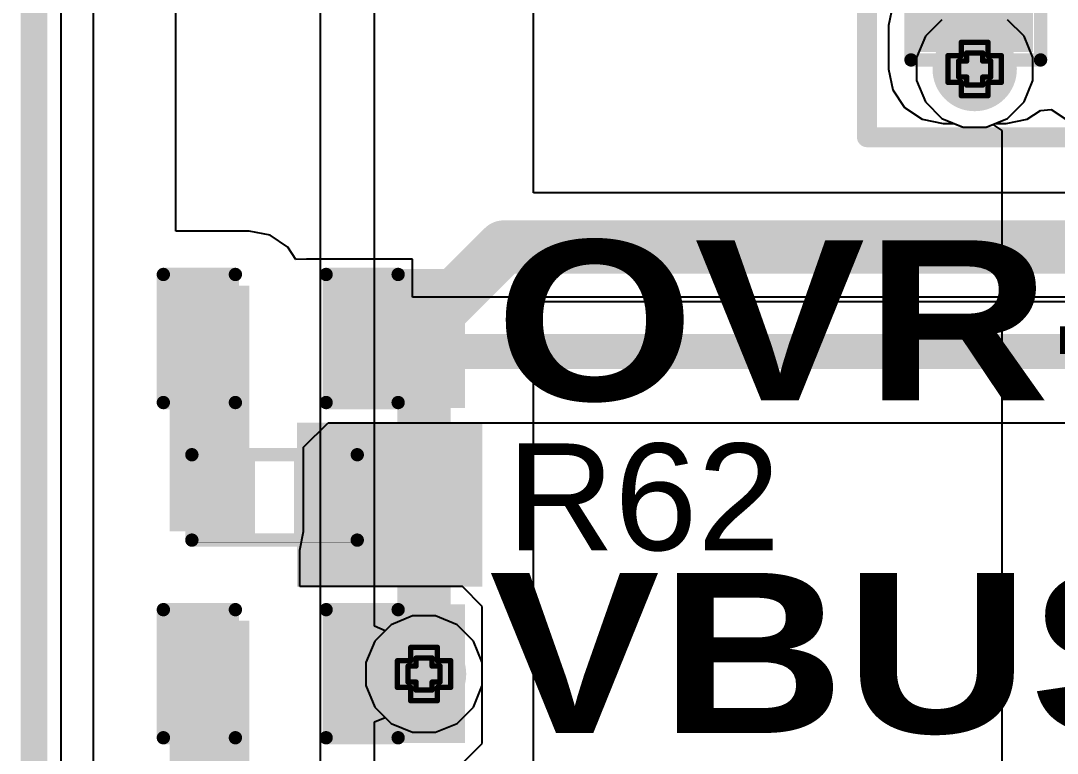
# Model space of a CAD drawing. Header units: inches. Extents: x -3 to 5259, y -3 to 5282.
# Drawn here: x -2.85 to 7.02, y 13.95 to 20.92 of the extents above; entities that cross this region are included whole.
import ezdxf

# ---------------------------------------------------------------- set-up
doc = ezdxf.new("R2010")
doc.units = ezdxf.units.IN
for name, color, linetype in [('Board Outline', 216, 'Continuous'), ('Bottom Layer', 5, 'Continuous'), ('Bottom Solder', 6, 'Continuous'), ('Drill Drawing', 1, 'Continuous'), ('Layer 1', 16, 'Continuous'), ('Layer 2', 76, 'Continuous'), ('Top Layer', 1, 'Continuous'), ('Top Overlay', 2, 'Continuous'), ('Top Paste', 8, 'Continuous'), ('Top Solder', 216, 'Continuous'), ('Via Holes', 16, 'Continuous')]:
    doc.layers.add(name, color=color, linetype=linetype)
doc.styles.add('Arial', font='', dxfattribs={"height": 0.2})
doc.styles.add('Arial Black_Bold', font='', dxfattribs={"height": 0.2})
doc.styles.get('Arial').set_extended_font_data('Arial')
doc.styles.get('Arial Black_Bold').set_extended_font_data('Arial Black', bold=True)

# ---------------------------------------------------------------- blocks, each defined once
blk = doc.blocks.new('R___0402_98')
at = {"layer": 'Top Layer'}
for points in [[(-0.6985, -0.3175), (-0.6985, 0.3175), (-0.2413, 0.3175), (-0.2413, -0.3175)], [(0.2413, -0.3175), (0.2413, 0.3175), (0.6985, 0.3175), (0.6985, -0.3175)]]:
    blk.add_hatch(color=1, dxfattribs=at).paths.add_polyline_path(points)
at = {"layer": 'Top Paste'}
for points in [[(-0.6985, -0.3175), (-0.6985, 0.3175), (-0.2413, 0.3175), (-0.2413, -0.3175)], [(0.2413, -0.3175), (0.2413, 0.3175), (0.6985, 0.3175), (0.6985, -0.3175)]]:
    blk.add_hatch(color=8, dxfattribs=at).paths.add_polyline_path(points)
at = {"layer": 'Top Solder'}
for points in [[(-0.7535, -0.3725), (-0.7535, 0.3725), (-0.1863, 0.3725), (-0.1863, -0.3725)], [(0.1863, -0.3725), (0.1863, 0.3725), (0.7535, 0.3725), (0.7535, -0.3725)]]:
    blk.add_hatch(color=216, dxfattribs=at).paths.add_polyline_path(points)
at = {"layer": 'Top Overlay'}
for points in [[(-0.7874, 0.4064, 0.127, 0.127, 0), (0.7874, 0.4064, 0.127, 0.127, 0)], [(-0.7874, -0.4064, 0.127, 0.127, 0), (-0.7874, 0.4064, 0.127, 0.127, 0)], [(0.7874, -0.4064, 0.127, 0.127, 0), (0.7874, 0.4064, 0.127, 0.127, 0)], [(-0.7874, -0.4064, 0.127, 0.127, 0), (0.7874, -0.4064, 0.127, 0.127, 0)], [(-0.8128, -0.4318, 0.00323, 0.00323, 0), (0.8128, -0.4318, 0.00323, 0.00323, 0)]]:
    blk.add_lwpolyline(points, format="xyseb", dxfattribs=at)
for points in [[(-0.8191, 0.4064, 0.0635, 0.0635, 1), (-0.7556, 0.4064, 0.0635, 0.0635, 1)], [(-0.8191, 0.4064, 0.0635, 0.0635, 1), (-0.7556, 0.4064, 0.0635, 0.0635, 1)], [(0.7556, 0.4064, 0.0635, 0.0635, 1), (0.8191, 0.4064, 0.0635, 0.0635, 1)], [(0.7556, 0.4064, 0.0635, 0.0635, 1), (0.8191, 0.4064, 0.0635, 0.0635, 1)], [(-0.8191, -0.4064, 0.0635, 0.0635, 1), (-0.7556, -0.4064, 0.0635, 0.0635, 1)], [(-0.8191, -0.4064, 0.0635, 0.0635, 1), (-0.7556, -0.4064, 0.0635, 0.0635, 1)], [(0.7556, -0.4064, 0.0635, 0.0635, 1), (0.8191, -0.4064, 0.0635, 0.0635, 1)], [(0.7556, -0.4064, 0.0635, 0.0635, 1), (0.8191, -0.4064, 0.0635, 0.0635, 1)], [(-0.8136, -0.4318, 0.00161, 0.00161, 1), (-0.812, -0.4318, 0.00161, 0.00161, 1)], [(0.812, -0.4318, 0.00161, 0.00161, 1), (0.8136, -0.4318, 0.00161, 0.00161, 1)]]:
    blk.add_lwpolyline(points, format="xyseb", close=True, dxfattribs=at)
blk = doc.blocks.new('LED_0603_172')
at = {"layer": 'Top Layer'}
for points in [[(-1, 0.5), (-0.5, 0.5), (-0.5, -0.5), (-1, -0.5)], [(0.5, 0.5), (1, 0.5), (1, -0.5), (0.5, -0.5)]]:
    blk.add_hatch(color=1, dxfattribs=at).paths.add_polyline_path(points)
at = {"layer": 'Top Overlay'}
blk.add_hatch(color=2, dxfattribs=at).paths.add_polyline_path([(1.1176, -0.6604), (1.7526, -0.6604), (1.7526, 0.6604), (1.1176, 0.6604)])
at = {"layer": 'Top Paste'}
for points in [[(-1, 0.5), (-0.5, 0.5), (-0.5, -0.5), (-1, -0.5)], [(0.5, 0.5), (1, 0.5), (1, -0.5), (0.5, -0.5)]]:
    blk.add_hatch(color=8, dxfattribs=at).paths.add_polyline_path(points)
at = {"layer": 'Top Solder'}
for points in [[(-1.1016, 0.6016), (-0.3984, 0.6016), (-0.3984, -0.6016), (-1.1016, -0.6016)], [(0.3984, 0.6016), (1.1016, 0.6016), (1.1016, -0.6016), (0.3984, -0.6016)]]:
    blk.add_hatch(color=216, dxfattribs=at).paths.add_polyline_path(points)
at = {"layer": 'Top Overlay'}
for points in [[(-1.1176, 0.6096, 0.127, 0.127, 0), (-0.4318, 0.6096, 0.127, 0.127, 0)], [(-1.1176, -0.6096, 0.127, 0.127, 0), (-1.1176, 0.6096, 0.127, 0.127, 0)], [(0.4318, 0.6096, 0.127, 0.127, 0), (1.1176, 0.6096, 0.127, 0.127, 0)], [(1.1176, -0.6096, 0.127, 0.127, 0), (1.1176, 0.6096, 0.127, 0.127, 0)], [(-1.1176, -0.6096, 0.127, 0.127, 0), (-0.4318, -0.6096, 0.127, 0.127, 0)], [(0.4318, -0.6096, 0.127, 0.127, 0), (1.1176, -0.6096, 0.127, 0.127, 0)]]:
    blk.add_lwpolyline(points, format="xyseb", dxfattribs=at)
for points in [[(-1.1494, 0.6096, 0.0635, 0.0635, 1), (-1.0858, 0.6096, 0.0635, 0.0635, 1)], [(-1.1494, 0.6096, 0.0635, 0.0635, 1), (-1.0858, 0.6096, 0.0635, 0.0635, 1)], [(-0.4636, 0.6096, 0.0635, 0.0635, 1), (-0.4001, 0.6096, 0.0635, 0.0635, 1)], [(0.4001, 0.6096, 0.0635, 0.0635, 1), (0.4636, 0.6096, 0.0635, 0.0635, 1)], [(1.0859, 0.6096, 0.0635, 0.0635, 1), (1.1494, 0.6096, 0.0635, 0.0635, 1)], [(1.0859, 0.6096, 0.0635, 0.0635, 1), (1.1494, 0.6096, 0.0635, 0.0635, 1)], [(-1.1494, -0.6096, 0.0635, 0.0635, 1), (-1.0858, -0.6096, 0.0635, 0.0635, 1)], [(-1.1494, -0.6096, 0.0635, 0.0635, 1), (-1.0858, -0.6096, 0.0635, 0.0635, 1)], [(-0.4636, -0.6096, 0.0635, 0.0635, 1), (-0.4001, -0.6096, 0.0635, 0.0635, 1)], [(0.4001, -0.6096, 0.0635, 0.0635, 1), (0.4636, -0.6096, 0.0635, 0.0635, 1)], [(1.0859, -0.6096, 0.0635, 0.0635, 1), (1.1494, -0.6096, 0.0635, 0.0635, 1)], [(1.0859, -0.6096, 0.0635, 0.0635, 1), (1.1494, -0.6096, 0.0635, 0.0635, 1)]]:
    blk.add_lwpolyline(points, format="xyseb", close=True, dxfattribs=at)
blk = doc.blocks.new('LED_0603_173')
at = {"layer": 'Top Layer'}
for points in [[(-1, 0.5), (-0.5, 0.5), (-0.5, -0.5), (-1, -0.5)], [(0.5, 0.5), (1, 0.5), (1, -0.5), (0.5, -0.5)]]:
    blk.add_hatch(color=1, dxfattribs=at).paths.add_polyline_path(points)
at = {"layer": 'Top Overlay'}
blk.add_hatch(color=2, dxfattribs=at).paths.add_polyline_path([(1.1176, -0.6604), (1.7526, -0.6604), (1.7526, 0.6604), (1.1176, 0.6604)])
at = {"layer": 'Top Paste'}
for points in [[(-1, 0.5), (-0.5, 0.5), (-0.5, -0.5), (-1, -0.5)], [(0.5, 0.5), (1, 0.5), (1, -0.5), (0.5, -0.5)]]:
    blk.add_hatch(color=8, dxfattribs=at).paths.add_polyline_path(points)
at = {"layer": 'Top Solder'}
for points in [[(-1.1016, 0.6016), (-0.3984, 0.6016), (-0.3984, -0.6016), (-1.1016, -0.6016)], [(0.3984, 0.6016), (1.1016, 0.6016), (1.1016, -0.6016), (0.3984, -0.6016)]]:
    blk.add_hatch(color=216, dxfattribs=at).paths.add_polyline_path(points)
at = {"layer": 'Top Overlay'}
for points in [[(-1.1176, -0.6096, 0.127, 0.127, 0), (-1.1176, 0.6096, 0.127, 0.127, 0)], [(-1.1176, 0.6096, 0.127, 0.127, 0), (-0.4318, 0.6096, 0.127, 0.127, 0)], [(0.4318, 0.6096, 0.127, 0.127, 0), (1.1176, 0.6096, 0.127, 0.127, 0)], [(1.1176, -0.6096, 0.127, 0.127, 0), (1.1176, 0.6096, 0.127, 0.127, 0)], [(-1.1176, -0.6096, 0.127, 0.127, 0), (-0.4318, -0.6096, 0.127, 0.127, 0)], [(0.4318, -0.6096, 0.127, 0.127, 0), (1.1176, -0.6096, 0.127, 0.127, 0)]]:
    blk.add_lwpolyline(points, format="xyseb", dxfattribs=at)
for points in [[(-1.1494, 0.6096, 0.0635, 0.0635, 1), (-1.0858, 0.6096, 0.0635, 0.0635, 1)], [(-1.1494, 0.6096, 0.0635, 0.0635, 1), (-1.0858, 0.6096, 0.0635, 0.0635, 1)], [(-0.4636, 0.6096, 0.0635, 0.0635, 1), (-0.4001, 0.6096, 0.0635, 0.0635, 1)], [(0.4001, 0.6096, 0.0635, 0.0635, 1), (0.4636, 0.6096, 0.0635, 0.0635, 1)], [(1.0858, 0.6096, 0.0635, 0.0635, 1), (1.1494, 0.6096, 0.0635, 0.0635, 1)], [(1.0858, 0.6096, 0.0635, 0.0635, 1), (1.1494, 0.6096, 0.0635, 0.0635, 1)], [(-1.1494, -0.6096, 0.0635, 0.0635, 1), (-1.0858, -0.6096, 0.0635, 0.0635, 1)], [(-1.1494, -0.6096, 0.0635, 0.0635, 1), (-1.0858, -0.6096, 0.0635, 0.0635, 1)], [(-0.4636, -0.6096, 0.0635, 0.0635, 1), (-0.4001, -0.6096, 0.0635, 0.0635, 1)], [(0.4001, -0.6096, 0.0635, 0.0635, 1), (0.4636, -0.6096, 0.0635, 0.0635, 1)], [(1.0858, -0.6096, 0.0635, 0.0635, 1), (1.1494, -0.6096, 0.0635, 0.0635, 1)], [(1.0858, -0.6096, 0.0635, 0.0635, 1), (1.1494, -0.6096, 0.0635, 0.0635, 1)]]:
    blk.add_lwpolyline(points, format="xyseb", close=True, dxfattribs=at)
blk = doc.blocks.new('D_____1610_209')
at = {"layer": 'Top Layer'}
for points in [[(-0.75, -0.5), (-0.75, 0.5), (-0.35, 0.5), (-0.35, -0.5)], [(0.35, -0.5), (0.35, 0.5), (0.75, 0.5), (0.75, -0.5)]]:
    blk.add_hatch(color=1, dxfattribs=at).paths.add_polyline_path(points)
at = {"layer": 'Top Overlay'}
blk.add_hatch(color=2, dxfattribs=at).paths.add_polyline_path([(-1.27, -0.6096), (-0.8739, -0.6096), (-0.8739, 0.6239), (-1.27, 0.6239)])
at = {"layer": 'Top Paste'}
for points in [[(-0.75, -0.5), (-0.75, 0.5), (-0.35, 0.5), (-0.35, -0.5)], [(0.35, -0.5), (0.35, 0.5), (0.75, 0.5), (0.75, -0.5)]]:
    blk.add_hatch(color=8, dxfattribs=at).paths.add_polyline_path(points)
at = {"layer": 'Top Solder'}
for points in [[(-0.8008, -0.5508), (-0.8008, 0.5508), (-0.2992, 0.5508), (-0.2992, -0.5508)], [(0.2992, -0.5508), (0.2992, 0.5508), (0.8008, 0.5508), (0.8008, -0.5508)]]:
    blk.add_hatch(color=216, dxfattribs=at).paths.add_polyline_path(points)
at = {"layer": 'Top Overlay'}
for points in [[(-0.8739, -0.6096, 0.127, 0.127, 0), (-0.8739, 0.6238, 0.127, 0.127, 0)], [(0.8778, 0.6238, 0.127, 0.127, 0), (-0.8739, 0.6238, 0.127, 0.127, 0)], [(0.8778, -0.6096, 0.127, 0.127, 0), (0.8778, 0.6238, 0.127, 0.127, 0)], [(0.8778, -0.6096, 0.127, 0.127, 0), (-0.8739, -0.6096, 0.127, 0.127, 0)]]:
    blk.add_lwpolyline(points, format="xyseb", dxfattribs=at)
for points in [[(-0.9056, 0.6238, 0.0635, 0.0635, 1), (-0.8421, 0.6238, 0.0635, 0.0635, 1)], [(-0.9056, 0.6238, 0.0635, 0.0635, 1), (-0.8421, 0.6238, 0.0635, 0.0635, 1)], [(0.8461, 0.6238, 0.0635, 0.0635, 1), (0.9096, 0.6238, 0.0635, 0.0635, 1)], [(0.8461, 0.6238, 0.0635, 0.0635, 1), (0.9096, 0.6238, 0.0635, 0.0635, 1)], [(-0.9056, -0.6096, 0.0635, 0.0635, 1), (-0.8421, -0.6096, 0.0635, 0.0635, 1)], [(-0.9056, -0.6096, 0.0635, 0.0635, 1), (-0.8421, -0.6096, 0.0635, 0.0635, 1)], [(0.8461, -0.6096, 0.0635, 0.0635, 1), (0.9096, -0.6096, 0.0635, 0.0635, 1)], [(0.8461, -0.6096, 0.0635, 0.0635, 1), (0.9096, -0.6096, 0.0635, 0.0635, 1)]]:
    blk.add_lwpolyline(points, format="xyseb", close=True, dxfattribs=at)

msp = doc.modelspace()

# ---------------------------------------------------------------- hatches: boundary and pattern name
at = {"layer": 'Bottom Layer'}
h = msp.add_hatch(color=5, dxfattribs=at)
edge = h.paths.add_edge_path()
edge.add_arc((6.2324, 20.4608), 0.3, 0, 360)
h = msp.add_hatch(color=5, dxfattribs=at)
edge = h.paths.add_edge_path()
edge.add_arc((0.9903, 14.7016), 0.3, 0, 360)
at = {"layer": 'Bottom Solder'}
h = msp.add_hatch(color=6, dxfattribs=at)
edge = h.paths.add_edge_path()
edge.add_arc((6.2324, 20.4608), 0.4016, 0, 360)
h = msp.add_hatch(color=6, dxfattribs=at)
edge = h.paths.add_edge_path()
edge.add_arc((0.9903, 14.7016), 0.4016, 0, 360)
at = {"layer": 'Layer 1'}
h = msp.add_hatch(color=16, dxfattribs=at)
edge = h.paths.add_edge_path()
edge.add_arc((6.2324, 20.4608), 0.3, 0, 360)
h = msp.add_hatch(color=16, dxfattribs=at)
edge = h.paths.add_edge_path()
edge.add_arc((0.9903, 14.7016), 0.3, 0, 360)
at = {"layer": 'Layer 2'}
h = msp.add_hatch(color=76, dxfattribs=at)
edge = h.paths.add_edge_path()
edge.add_arc((6.2324, 20.4608), 0.3, 0, 360)
h = msp.add_hatch(color=76, dxfattribs=at)
edge = h.paths.add_edge_path()
edge.add_arc((0.9903, 14.7016), 0.3, 0, 360)
at = {"layer": 'Top Layer'}
for points in [[(6.5331, 20.8751), (5.931, 20.8751), (5.931, 20.4608), (6.5331, 20.4608)], [(-1.4328, 16.0587), (-0.6741, 16.0587), (-0.6741, 18.4002), (-1.4328, 18.4002)], [(-0.22, 15.5342), (1.5449, 15.5342), (1.5449, 17.0942), (-0.22, 17.0942)], [(-1.4328, 12.8679), (-0.6741, 12.8679), (-0.6741, 15.2094), (-1.4328, 15.2094)], [(0.3761, 15.0023), (0.3761, 14.4002), (0.9903, 14.4002), (0.9903, 15.0023)]]:
    msp.add_hatch(color=1, dxfattribs=at).paths.add_polyline_path(points)
h = msp.add_hatch(color=1, dxfattribs=at)
edge = h.paths.add_edge_path()
edge.add_arc((6.2324, 20.4608), 0.3, 0, 360)
h = msp.add_hatch(color=1, dxfattribs=at)
edge = h.paths.add_edge_path()
edge.add_arc((0.9903, 14.7016), 0.3, 0, 360)
at = {"layer": 'Top Solder'}
h = msp.add_hatch(color=216, dxfattribs=at)
edge = h.paths.add_edge_path()
edge.add_arc((6.2324, 20.4608), 0.4016, 0, 360)
h = msp.add_hatch(color=216, dxfattribs=at)
edge = h.paths.add_edge_path()
edge.add_arc((0.9903, 14.7016), 0.4016, 0, 360)
at = {"layer": 'Via Holes'}
h = msp.add_hatch(color=7, dxfattribs=at)
edge = h.paths.add_edge_path()
edge.add_arc((6.2324, 20.4608), 0.15, 0, 360)
h = msp.add_hatch(color=7, dxfattribs=at)
edge = h.paths.add_edge_path()
edge.add_arc((0.9903, 14.7016), 0.15, 0, 360)

# ---------------------------------------------------------------- linework, layer by layer
at = {"layer": 'Board Outline'}
msp.add_lwpolyline([(-2.7223, -2.7223, 0.254, 0.254, 0), (-2.7223, 107.2777, 0.254, 0.254, 0)], format="xyseb", dxfattribs=at)
at = {"layer": 'Bottom Layer'}
for p, q in [((2.032, 19.2839), (2.032, 21.132)), ((5.9186, 20.9305), (5.7628, 20.7746)), ((6.7021, 20.7746), (6.5462, 20.9305)), ((5.7628, 20.7746), (5.6784, 20.571)), ((6.7864, 20.571), (6.7021, 20.7746)), ((5.6784, 20.571), (5.6784, 20.3506)), ((6.7864, 20.3506), (6.7864, 20.571)), ((5.6784, 20.3506), (5.7628, 20.147)), ((6.7021, 20.147), (6.7864, 20.3506)), ((5.7628, 20.147), (5.9186, 19.9912)), ((6.5462, 19.9912), (6.7021, 20.147)), ((5.9186, 19.9912), (6.1222, 19.9068)), ((6.3426, 19.9068), (6.5462, 19.9912)), ((6.1222, 19.9068), (6.3426, 19.9068)), ((20.0306, 19.2839), (2.032, 19.2839)), ((2.032, 8.3431), (2.032, 18.248)), ((2.032, 18.248), (20.0306, 18.248))]:
    msp.add_line(p, q, dxfattribs=at)
for points in [[(0.9903, 18.0083, 0.508, 0.508, 0), (1.748, 18.766, 0.508, 0.508, 0)], [(1.748, 18.766, 0.508, 0.508, 0), (20.2278, 18.766, 0.508, 0.508, 0)], [(0.9903, 14.7016, 0.508, 0.508, 0), (0.9903, 18.0083, 0.508, 0.508, 0)]]:
    msp.add_lwpolyline(points, format="xyseb", dxfattribs=at)
for points in [[(1.621, 18.766, 0.254, 0.254, 1), (1.875, 18.766, 0.254, 0.254, 1)], [(1.621, 18.766, 0.254, 0.254, 1), (1.875, 18.766, 0.254, 0.254, 1)], [(0.8633, 18.0083, 0.254, 0.254, 1), (1.1173, 18.0083, 0.254, 0.254, 1)], [(0.8633, 18.0083, 0.254, 0.254, 1), (1.1173, 18.0083, 0.254, 0.254, 1)], [(0.8633, 14.7016, 0.254, 0.254, 1), (1.1173, 14.7016, 0.254, 0.254, 1)]]:
    msp.add_lwpolyline(points, format="xyseb", close=True, dxfattribs=at)
at = {"layer": 'Drill Drawing'}
for points in [[(6.1054, 20.5878, 0.0508, 0.0508, 0), (6.1054, 20.7148, 0.0508, 0.0508, 0)], [(6.1054, 20.7148, 0.0508, 0.0508, 0), (6.3594, 20.7148, 0.0508, 0.0508, 0)], [(6.3594, 20.5878, 0.0508, 0.0508, 0), (6.3594, 20.7148, 0.0508, 0.0508, 0)], [(6.1562, 20.537, 0.0508, 0.0508, 0), (6.1562, 20.6132, 0.0508, 0.0508, 0)], [(6.1562, 20.6132, 0.0508, 0.0508, 0), (6.3086, 20.6132, 0.0508, 0.0508, 0)], [(6.3086, 20.537, 0.0508, 0.0508, 0), (6.3086, 20.6132, 0.0508, 0.0508, 0)], [(5.9784, 20.3338, 0.0508, 0.0508, 0), (5.9784, 20.5878, 0.0508, 0.0508, 0)], [(5.9784, 20.5878, 0.0508, 0.0508, 0), (6.1054, 20.5878, 0.0508, 0.0508, 0)], [(6.08, 20.3846, 0.0508, 0.0508, 0), (6.08, 20.537, 0.0508, 0.0508, 0)], [(6.08, 20.537, 0.0508, 0.0508, 0), (6.1562, 20.537, 0.0508, 0.0508, 0)], [(6.3086, 20.537, 0.0508, 0.0508, 0), (6.3848, 20.537, 0.0508, 0.0508, 0)], [(6.3594, 20.5878, 0.0508, 0.0508, 0), (6.4864, 20.5878, 0.0508, 0.0508, 0)], [(6.3848, 20.3846, 0.0508, 0.0508, 0), (6.3848, 20.537, 0.0508, 0.0508, 0)], [(6.4864, 20.3338, 0.0508, 0.0508, 0), (6.4864, 20.5878, 0.0508, 0.0508, 0)], [(5.9784, 20.3338, 0.0508, 0.0508, 0), (6.1054, 20.3338, 0.0508, 0.0508, 0)], [(6.08, 20.3846, 0.0508, 0.0508, 0), (6.1562, 20.3846, 0.0508, 0.0508, 0)], [(6.1054, 20.2068, 0.0508, 0.0508, 0), (6.1054, 20.3338, 0.0508, 0.0508, 0)], [(6.1562, 20.3084, 0.0508, 0.0508, 0), (6.1562, 20.3846, 0.0508, 0.0508, 0)], [(6.1562, 20.3084, 0.0508, 0.0508, 0), (6.3086, 20.3084, 0.0508, 0.0508, 0)], [(6.3086, 20.3846, 0.0508, 0.0508, 0), (6.3848, 20.3846, 0.0508, 0.0508, 0)], [(6.3086, 20.3084, 0.0508, 0.0508, 0), (6.3086, 20.3846, 0.0508, 0.0508, 0)], [(6.3594, 20.3338, 0.0508, 0.0508, 0), (6.4864, 20.3338, 0.0508, 0.0508, 0)], [(6.3594, 20.2068, 0.0508, 0.0508, 0), (6.3594, 20.3338, 0.0508, 0.0508, 0)], [(6.1054, 20.2068, 0.0508, 0.0508, 0), (6.3594, 20.2068, 0.0508, 0.0508, 0)], [(0.8633, 14.8286, 0.0508, 0.0508, 0), (0.8633, 14.9556, 0.0508, 0.0508, 0)], [(0.8633, 14.9556, 0.0508, 0.0508, 0), (1.1173, 14.9556, 0.0508, 0.0508, 0)], [(1.1173, 14.8286, 0.0508, 0.0508, 0), (1.1173, 14.9556, 0.0508, 0.0508, 0)], [(0.7363, 14.5746, 0.0508, 0.0508, 0), (0.7363, 14.8286, 0.0508, 0.0508, 0)], [(0.7363, 14.8286, 0.0508, 0.0508, 0), (0.8633, 14.8286, 0.0508, 0.0508, 0)], [(0.8379, 14.6254, 0.0508, 0.0508, 0), (0.8379, 14.7778, 0.0508, 0.0508, 0)], [(0.8379, 14.7778, 0.0508, 0.0508, 0), (0.9141, 14.7778, 0.0508, 0.0508, 0)], [(0.9141, 14.7778, 0.0508, 0.0508, 0), (0.9141, 14.854, 0.0508, 0.0508, 0)], [(0.9141, 14.854, 0.0508, 0.0508, 0), (1.0665, 14.854, 0.0508, 0.0508, 0)], [(1.0665, 14.7778, 0.0508, 0.0508, 0), (1.0665, 14.854, 0.0508, 0.0508, 0)], [(1.0665, 14.7778, 0.0508, 0.0508, 0), (1.1427, 14.7778, 0.0508, 0.0508, 0)], [(1.1173, 14.8286, 0.0508, 0.0508, 0), (1.2443, 14.8286, 0.0508, 0.0508, 0)], [(1.1427, 14.6254, 0.0508, 0.0508, 0), (1.1427, 14.7778, 0.0508, 0.0508, 0)], [(1.2443, 14.5746, 0.0508, 0.0508, 0), (1.2443, 14.8286, 0.0508, 0.0508, 0)], [(0.8379, 14.6254, 0.0508, 0.0508, 0), (0.9141, 14.6254, 0.0508, 0.0508, 0)], [(0.9141, 14.5492, 0.0508, 0.0508, 0), (0.9141, 14.6254, 0.0508, 0.0508, 0)], [(1.0665, 14.6254, 0.0508, 0.0508, 0), (1.1427, 14.6254, 0.0508, 0.0508, 0)], [(1.0665, 14.5492, 0.0508, 0.0508, 0), (1.0665, 14.6254, 0.0508, 0.0508, 0)], [(0.7363, 14.5746, 0.0508, 0.0508, 0), (0.8633, 14.5746, 0.0508, 0.0508, 0)], [(0.8633, 14.4476, 0.0508, 0.0508, 0), (0.8633, 14.5746, 0.0508, 0.0508, 0)], [(0.9141, 14.5492, 0.0508, 0.0508, 0), (1.0665, 14.5492, 0.0508, 0.0508, 0)], [(1.1173, 14.5746, 0.0508, 0.0508, 0), (1.2443, 14.5746, 0.0508, 0.0508, 0)], [(1.1173, 14.4476, 0.0508, 0.0508, 0), (1.1173, 14.5746, 0.0508, 0.0508, 0)], [(0.8633, 14.4476, 0.0508, 0.0508, 0), (1.1173, 14.4476, 0.0508, 0.0508, 0)]]:
    msp.add_lwpolyline(points, format="xyseb", dxfattribs=at)
for points in [[(6.0927, 20.7148, 0.0254, 0.0254, 1), (6.1181, 20.7148, 0.0254, 0.0254, 1)], [(6.0927, 20.7148, 0.0254, 0.0254, 1), (6.1181, 20.7148, 0.0254, 0.0254, 1)], [(6.3467, 20.7148, 0.0254, 0.0254, 1), (6.3721, 20.7148, 0.0254, 0.0254, 1)], [(6.3467, 20.7148, 0.0254, 0.0254, 1), (6.3721, 20.7148, 0.0254, 0.0254, 1)], [(6.1435, 20.6132, 0.0254, 0.0254, 1), (6.1689, 20.6132, 0.0254, 0.0254, 1)], [(6.1435, 20.6132, 0.0254, 0.0254, 1), (6.1689, 20.6132, 0.0254, 0.0254, 1)], [(6.2959, 20.6132, 0.0254, 0.0254, 1), (6.3213, 20.6132, 0.0254, 0.0254, 1)], [(6.2959, 20.6132, 0.0254, 0.0254, 1), (6.3213, 20.6132, 0.0254, 0.0254, 1)], [(5.9657, 20.5878, 0.0254, 0.0254, 1), (5.9911, 20.5878, 0.0254, 0.0254, 1)], [(5.9657, 20.5878, 0.0254, 0.0254, 1), (5.9911, 20.5878, 0.0254, 0.0254, 1)], [(6.0673, 20.537, 0.0254, 0.0254, 1), (6.0927, 20.537, 0.0254, 0.0254, 1)], [(6.0673, 20.537, 0.0254, 0.0254, 1), (6.0927, 20.537, 0.0254, 0.0254, 1)], [(6.0927, 20.5878, 0.0254, 0.0254, 1), (6.1181, 20.5878, 0.0254, 0.0254, 1)], [(6.0927, 20.5878, 0.0254, 0.0254, 1), (6.1181, 20.5878, 0.0254, 0.0254, 1)], [(6.1435, 20.537, 0.0254, 0.0254, 1), (6.1689, 20.537, 0.0254, 0.0254, 1)], [(6.1435, 20.537, 0.0254, 0.0254, 1), (6.1689, 20.537, 0.0254, 0.0254, 1)], [(6.2959, 20.537, 0.0254, 0.0254, 1), (6.3213, 20.537, 0.0254, 0.0254, 1)], [(6.2959, 20.537, 0.0254, 0.0254, 1), (6.3213, 20.537, 0.0254, 0.0254, 1)], [(6.3467, 20.5878, 0.0254, 0.0254, 1), (6.3721, 20.5878, 0.0254, 0.0254, 1)], [(6.3467, 20.5878, 0.0254, 0.0254, 1), (6.3721, 20.5878, 0.0254, 0.0254, 1)], [(6.3721, 20.537, 0.0254, 0.0254, 1), (6.3975, 20.537, 0.0254, 0.0254, 1)], [(6.3721, 20.537, 0.0254, 0.0254, 1), (6.3975, 20.537, 0.0254, 0.0254, 1)], [(6.4737, 20.5878, 0.0254, 0.0254, 1), (6.4991, 20.5878, 0.0254, 0.0254, 1)], [(6.4737, 20.5878, 0.0254, 0.0254, 1), (6.4991, 20.5878, 0.0254, 0.0254, 1)], [(5.9657, 20.3338, 0.0254, 0.0254, 1), (5.9911, 20.3338, 0.0254, 0.0254, 1)], [(5.9657, 20.3338, 0.0254, 0.0254, 1), (5.9911, 20.3338, 0.0254, 0.0254, 1)], [(6.0673, 20.3846, 0.0254, 0.0254, 1), (6.0927, 20.3846, 0.0254, 0.0254, 1)], [(6.0673, 20.3846, 0.0254, 0.0254, 1), (6.0927, 20.3846, 0.0254, 0.0254, 1)], [(6.0927, 20.3338, 0.0254, 0.0254, 1), (6.1181, 20.3338, 0.0254, 0.0254, 1)], [(6.0927, 20.3338, 0.0254, 0.0254, 1), (6.1181, 20.3338, 0.0254, 0.0254, 1)], [(6.1435, 20.3846, 0.0254, 0.0254, 1), (6.1689, 20.3846, 0.0254, 0.0254, 1)], [(6.1435, 20.3846, 0.0254, 0.0254, 1), (6.1689, 20.3846, 0.0254, 0.0254, 1)], [(6.1435, 20.3084, 0.0254, 0.0254, 1), (6.1689, 20.3084, 0.0254, 0.0254, 1)], [(6.1435, 20.3084, 0.0254, 0.0254, 1), (6.1689, 20.3084, 0.0254, 0.0254, 1)], [(6.2959, 20.3846, 0.0254, 0.0254, 1), (6.3213, 20.3846, 0.0254, 0.0254, 1)], [(6.2959, 20.3846, 0.0254, 0.0254, 1), (6.3213, 20.3846, 0.0254, 0.0254, 1)], [(6.2959, 20.3084, 0.0254, 0.0254, 1), (6.3213, 20.3084, 0.0254, 0.0254, 1)], [(6.2959, 20.3084, 0.0254, 0.0254, 1), (6.3213, 20.3084, 0.0254, 0.0254, 1)], [(6.3467, 20.3338, 0.0254, 0.0254, 1), (6.3721, 20.3338, 0.0254, 0.0254, 1)], [(6.3467, 20.3338, 0.0254, 0.0254, 1), (6.3721, 20.3338, 0.0254, 0.0254, 1)], [(6.3721, 20.3846, 0.0254, 0.0254, 1), (6.3975, 20.3846, 0.0254, 0.0254, 1)], [(6.3721, 20.3846, 0.0254, 0.0254, 1), (6.3975, 20.3846, 0.0254, 0.0254, 1)], [(6.4737, 20.3338, 0.0254, 0.0254, 1), (6.4991, 20.3338, 0.0254, 0.0254, 1)], [(6.4737, 20.3338, 0.0254, 0.0254, 1), (6.4991, 20.3338, 0.0254, 0.0254, 1)], [(6.0927, 20.2068, 0.0254, 0.0254, 1), (6.1181, 20.2068, 0.0254, 0.0254, 1)], [(6.0927, 20.2068, 0.0254, 0.0254, 1), (6.1181, 20.2068, 0.0254, 0.0254, 1)], [(6.3467, 20.2068, 0.0254, 0.0254, 1), (6.3721, 20.2068, 0.0254, 0.0254, 1)], [(6.3467, 20.2068, 0.0254, 0.0254, 1), (6.3721, 20.2068, 0.0254, 0.0254, 1)], [(0.8506, 14.9556, 0.0254, 0.0254, 1), (0.876, 14.9556, 0.0254, 0.0254, 1)], [(0.8506, 14.9556, 0.0254, 0.0254, 1), (0.876, 14.9556, 0.0254, 0.0254, 1)], [(1.1046, 14.9556, 0.0254, 0.0254, 1), (1.13, 14.9556, 0.0254, 0.0254, 1)], [(1.1046, 14.9556, 0.0254, 0.0254, 1), (1.13, 14.9556, 0.0254, 0.0254, 1)], [(0.7236, 14.8286, 0.0254, 0.0254, 1), (0.749, 14.8286, 0.0254, 0.0254, 1)], [(0.7236, 14.8286, 0.0254, 0.0254, 1), (0.749, 14.8286, 0.0254, 0.0254, 1)], [(0.8252, 14.7778, 0.0254, 0.0254, 1), (0.8506, 14.7778, 0.0254, 0.0254, 1)], [(0.8252, 14.7778, 0.0254, 0.0254, 1), (0.8506, 14.7778, 0.0254, 0.0254, 1)], [(0.8506, 14.8286, 0.0254, 0.0254, 1), (0.876, 14.8286, 0.0254, 0.0254, 1)], [(0.8506, 14.8286, 0.0254, 0.0254, 1), (0.876, 14.8286, 0.0254, 0.0254, 1)], [(0.9014, 14.854, 0.0254, 0.0254, 1), (0.9268, 14.854, 0.0254, 0.0254, 1)], [(0.9014, 14.854, 0.0254, 0.0254, 1), (0.9268, 14.854, 0.0254, 0.0254, 1)], [(0.9014, 14.7778, 0.0254, 0.0254, 1), (0.9268, 14.7778, 0.0254, 0.0254, 1)], [(0.9014, 14.7778, 0.0254, 0.0254, 1), (0.9268, 14.7778, 0.0254, 0.0254, 1)], [(1.0538, 14.854, 0.0254, 0.0254, 1), (1.0792, 14.854, 0.0254, 0.0254, 1)], [(1.0538, 14.854, 0.0254, 0.0254, 1), (1.0792, 14.854, 0.0254, 0.0254, 1)], [(1.0538, 14.7778, 0.0254, 0.0254, 1), (1.0792, 14.7778, 0.0254, 0.0254, 1)], [(1.0538, 14.7778, 0.0254, 0.0254, 1), (1.0792, 14.7778, 0.0254, 0.0254, 1)], [(1.1046, 14.8286, 0.0254, 0.0254, 1), (1.13, 14.8286, 0.0254, 0.0254, 1)], [(1.1046, 14.8286, 0.0254, 0.0254, 1), (1.13, 14.8286, 0.0254, 0.0254, 1)], [(1.13, 14.7778, 0.0254, 0.0254, 1), (1.1554, 14.7778, 0.0254, 0.0254, 1)], [(1.13, 14.7778, 0.0254, 0.0254, 1), (1.1554, 14.7778, 0.0254, 0.0254, 1)], [(1.2316, 14.8286, 0.0254, 0.0254, 1), (1.257, 14.8286, 0.0254, 0.0254, 1)], [(1.2316, 14.8286, 0.0254, 0.0254, 1), (1.257, 14.8286, 0.0254, 0.0254, 1)], [(0.8252, 14.6254, 0.0254, 0.0254, 1), (0.8506, 14.6254, 0.0254, 0.0254, 1)], [(0.8252, 14.6254, 0.0254, 0.0254, 1), (0.8506, 14.6254, 0.0254, 0.0254, 1)], [(0.9014, 14.6254, 0.0254, 0.0254, 1), (0.9268, 14.6254, 0.0254, 0.0254, 1)], [(0.9014, 14.6254, 0.0254, 0.0254, 1), (0.9268, 14.6254, 0.0254, 0.0254, 1)], [(1.0538, 14.6254, 0.0254, 0.0254, 1), (1.0792, 14.6254, 0.0254, 0.0254, 1)], [(1.0538, 14.6254, 0.0254, 0.0254, 1), (1.0792, 14.6254, 0.0254, 0.0254, 1)], [(1.13, 14.6254, 0.0254, 0.0254, 1), (1.1554, 14.6254, 0.0254, 0.0254, 1)], [(1.13, 14.6254, 0.0254, 0.0254, 1), (1.1554, 14.6254, 0.0254, 0.0254, 1)], [(0.7236, 14.5746, 0.0254, 0.0254, 1), (0.749, 14.5746, 0.0254, 0.0254, 1)], [(0.7236, 14.5746, 0.0254, 0.0254, 1), (0.749, 14.5746, 0.0254, 0.0254, 1)], [(0.8506, 14.5746, 0.0254, 0.0254, 1), (0.876, 14.5746, 0.0254, 0.0254, 1)], [(0.8506, 14.5746, 0.0254, 0.0254, 1), (0.876, 14.5746, 0.0254, 0.0254, 1)], [(0.9014, 14.5492, 0.0254, 0.0254, 1), (0.9268, 14.5492, 0.0254, 0.0254, 1)], [(0.9014, 14.5492, 0.0254, 0.0254, 1), (0.9268, 14.5492, 0.0254, 0.0254, 1)], [(1.0538, 14.5492, 0.0254, 0.0254, 1), (1.0792, 14.5492, 0.0254, 0.0254, 1)], [(1.0538, 14.5492, 0.0254, 0.0254, 1), (1.0792, 14.5492, 0.0254, 0.0254, 1)], [(1.1046, 14.5746, 0.0254, 0.0254, 1), (1.13, 14.5746, 0.0254, 0.0254, 1)], [(1.1046, 14.5746, 0.0254, 0.0254, 1), (1.13, 14.5746, 0.0254, 0.0254, 1)], [(1.2316, 14.5746, 0.0254, 0.0254, 1), (1.257, 14.5746, 0.0254, 0.0254, 1)], [(1.2316, 14.5746, 0.0254, 0.0254, 1), (1.257, 14.5746, 0.0254, 0.0254, 1)], [(0.8506, 14.4476, 0.0254, 0.0254, 1), (0.876, 14.4476, 0.0254, 0.0254, 1)], [(0.8506, 14.4476, 0.0254, 0.0254, 1), (0.876, 14.4476, 0.0254, 0.0254, 1)], [(1.1046, 14.4476, 0.0254, 0.0254, 1), (1.13, 14.4476, 0.0254, 0.0254, 1)], [(1.1046, 14.4476, 0.0254, 0.0254, 1), (1.13, 14.4476, 0.0254, 0.0254, 1)]]:
    msp.add_lwpolyline(points, format="xyseb", close=True, dxfattribs=at)
at = {"layer": 'Layer 1'}
for p, q in [((-2.4634, -2.4634), (-2.4634, 107.0187)), ((0, 22.098), (0, -2.4634)), ((0.518, 15.1564), (0.518, 21.8835)), ((0.8801, 15.2556), (0.6765, 15.1713)), ((1.1005, 15.2556), (0.8801, 15.2556)), ((1.3041, 15.1713), (1.1005, 15.2556)), ((0.6196, 15.1143), (0.518, 15.1564)), ((0.6765, 15.1713), (0.6196, 15.1143)), ((1.46, 15.0155), (1.3041, 15.1713)), ((1.5443, 14.8118), (1.46, 15.0155)), ((1.5443, 14.5914), (1.5443, 14.8118)), ((1.46, 14.3878), (1.5443, 14.5914)), ((1.3041, 14.232), (1.46, 14.3878)), ((0.518, 14.2469), (0.6196, 14.2889)), ((0.518, 7.3381), (0.518, 14.2469)), ((0.6196, 14.2889), (0.6765, 14.232)), ((0.6765, 14.232), (0.8801, 14.1476)), ((1.1005, 14.1476), (1.3041, 14.232)), ((0.8801, 14.1476), (1.1005, 14.1476))]:
    msp.add_line(p, q, dxfattribs=at)
at = {"layer": 'Layer 2'}
for p, q in [((-2.1576, -2.0155), (-2.1576, 106.5637)), ((5.9186, 20.9305), (5.7628, 20.7746)), ((5.7628, 20.7746), (5.6784, 20.571)), ((5.6784, 20.571), (5.6784, 20.3506)), ((5.6784, 20.3506), (5.7628, 20.147)), ((5.7628, 20.147), (5.9186, 19.9912)), ((5.9186, 19.9912), (6.1222, 19.9068)), ((6.1222, 19.9068), (6.3426, 19.9068)), ((6.3426, 19.9068), (6.4051, 19.9327)), ((6.4051, 19.9327), (6.4895, 19.8762)), ((6.4895, 19.8762), (6.4895, 6.0834)), ((0.8801, 15.2556), (0.6765, 15.1713)), ((1.1005, 15.2556), (0.8801, 15.2556)), ((1.3041, 15.1713), (1.1005, 15.2556)), ((0.6765, 15.1713), (0.5207, 15.0155)), ((1.46, 15.0155), (1.3041, 15.1713)), ((0.5207, 15.0155), (0.4363, 14.8118)), ((1.5443, 14.8118), (1.46, 15.0155)), ((0.4363, 14.8118), (0.4363, 14.5914)), ((1.5443, 14.5914), (1.5443, 14.8118)), ((0.4363, 14.5914), (0.5207, 14.3878)), ((1.46, 14.3878), (1.5443, 14.5914)), ((0.5207, 14.3878), (0.6765, 14.232)), ((1.3041, 14.232), (1.46, 14.3878)), ((0.6765, 14.232), (0.8801, 14.1476)), ((1.1005, 14.1476), (1.3041, 14.232)), ((0.8801, 14.1476), (1.1005, 14.1476))]:
    msp.add_line(p, q, dxfattribs=at)
at = {"layer": 'Top Layer'}
for p, q in [((-1.3739, 18.9182), (-1.3739, 24.031)), ((5.4525, 21.0733), (5.413, 20.8751)), ((5.413, 20.8751), (5.413, 20.4608)), ((5.413, 20.4608), (5.4525, 20.2626)), ((5.4525, 20.2626), (5.5648, 20.0946)), ((5.5648, 20.0946), (5.7328, 19.9823)), ((6.7313, 19.9823), (6.8591, 20.0676)), ((6.8591, 20.0676), (6.9618, 20.0761)), ((6.9618, 20.0761), (7.1298, 19.9638)), ((5.7328, 19.9823), (5.931, 19.9429)), ((5.931, 19.9429), (6.0352, 19.9429)), ((6.0352, 19.9429), (6.1222, 19.9068)), ((6.3426, 19.9068), (6.4296, 19.9429)), ((6.4296, 19.9429), (6.5331, 19.9429)), ((6.5331, 19.9429), (6.7313, 19.9823)), ((6.1222, 19.9068), (6.3426, 19.9068)), ((-0.6741, 18.9182), (-1.3739, 18.9182)), ((-0.4759, 18.8787), (-0.6741, 18.9182)), ((-0.3079, 18.7664), (-0.4759, 18.8787)), ((-0.2295, 18.6492), (-0.3079, 18.7664)), ((-0.1279, 18.6497), (-0.2295, 18.6492)), ((0.8801, 18.6497), (-0.1279, 18.6497)), ((-0.1279, 18.6497), (-0.1279, 18.6497)), ((-0.1279, 18.6497), (-0.1279, 18.6497)), ((0.8801, 18.288), (0.8801, 18.6497)), ((18.161, 18.288), (0.8801, 18.288)), ((-0.1561, 16.8619), (0.0762, 17.0942)), ((0.0762, 17.0942), (22.4486, 17.0942)), ((-0.1561, 16.0587), (-0.1561, 16.8619)), ((-0.1915, 15.8809), (-0.1561, 16.0587)), ((-0.1915, 15.5342), (-0.1915, 15.8809)), ((1.3568, 15.5342), (-0.1915, 15.5342)), ((1.5449, 15.3461), (1.3568, 15.5342)), ((1.5449, 14.0417), (1.5449, 15.3461)), ((1.3642, 13.861), (1.5449, 14.0417))]:
    msp.add_line(p, q, dxfattribs=at)
for points in [[(0.3761, 17.854, 0.3356, 0.3356, 0), (0.3761, 17.8957, 0.3356, 0.3356, 0)], [(0.3761, 17.854, 0.3356, 0.3356, 0), (0.4583, 17.7718, 0.3356, 0.3356, 0)], [(0.4583, 17.7718, 0.3356, 0.3356, 0), (18.7559, 17.7718, 0.3356, 0.3356, 0)]]:
    msp.add_lwpolyline(points, format="xyseb", dxfattribs=at)
for points in [[(0.2922, 17.8957, 0.1678, 0.1678, 1), (0.46, 17.8957, 0.1678, 0.1678, 1)], [(0.2922, 17.854, 0.1678, 0.1678, 1), (0.46, 17.854, 0.1678, 0.1678, 1)], [(0.2922, 17.854, 0.1678, 0.1678, 1), (0.46, 17.854, 0.1678, 0.1678, 1)], [(0.3744, 17.7718, 0.1678, 0.1678, 1), (0.5422, 17.7718, 0.1678, 0.1678, 1)], [(0.3744, 17.7718, 0.1678, 0.1678, 1), (0.5422, 17.7718, 0.1678, 0.1678, 1)]]:
    msp.add_lwpolyline(points, format="xyseb", close=True, dxfattribs=at)
at = {"layer": 'Top Overlay'}
for points in [[(5.207, 19.812, 0.1905, 0.1905, 0), (5.207, 23.028, 0.1905, 0.1905, 0)], [(5.207, 19.812, 0.1905, 0.1905, 0), (8.509, 19.812, 0.1905, 0.1905, 0)]]:
    msp.add_lwpolyline(points, format="xyseb", dxfattribs=at)
msp.add_lwpolyline([(5.1594, 19.812, 0.0952, 0.0952, 1), (5.2546, 19.812, 0.0952, 0.0952, 1)], format="xyseb", close=True, dxfattribs=at)
msp.add_lwpolyline([(5.1594, 19.812, 0.0952, 0.0952, 1), (5.2546, 19.812, 0.0952, 0.0952, 1)], format="xyseb", close=True, dxfattribs=at)

# ---------------------------------------------------------------- block references
at = {"rotation": 270}
msp.add_blockref('D_____1610_209', (6.2357, 21.4251), dxfattribs=at)
for name, p in [('LED_0603_173', (-0.3739, 17.8957)), ('R___0402_98', (-0.4328, 16.383)), ('LED_0603_172', (-0.3739, 14.7049))]:
    msp.add_blockref(name, p)

# ---------------------------------------------------------------- texts
at = {"layer": 'Top Overlay', "style": 'Arial Black_Bold'}
for s, p in [('OVR-CR', (1.6686, 17.3063)), ('VBUS', (1.6097, 14.1409))]:
    msp.add_text(s, height=1.524, rotation=360, dxfattribs=at).set_placement(p)
at = {"layer": 'Top Overlay', "style": 'Arial'}
msp.add_text('R62', height=1.016, dxfattribs=at).set_placement((1.7781, 15.8807))

doc.saveas('drawing.dxf')
